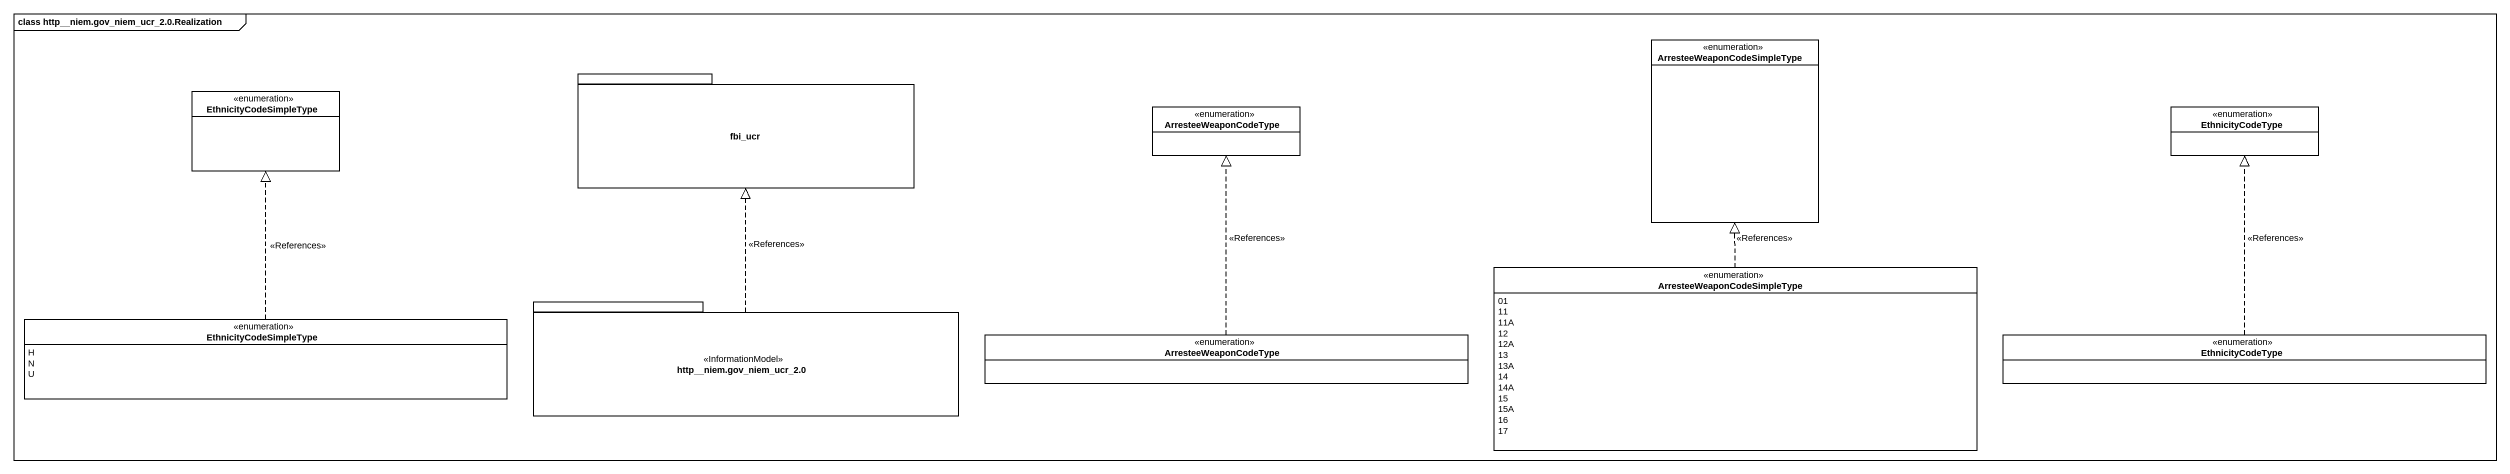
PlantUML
@startuml
mainframe class http__niem.gov_niem_ucr_2.0.Realization
hide circle
hide empty members
enum ArresteeWeaponCodeSimpleType
package fbi_ucr {
}
enum EthnicityCodeSimpleType
enum ArresteeWeaponCodeType
enum EthnicityCodeType
enum "ArresteeWeaponCodeSimpleType" as ArresteeWeaponCodeSimpleType_2 {
  01
  11
  11A
  12
  12A
  13
  13A
  14
  14A
  15
  15A
  16
  17
}
enum "EthnicityCodeSimpleType" as EthnicityCodeSimpleType_2 {
  H
  N
  U
}
package "http__niem.gov_niem_ucr_2.0" as http_niem_gov_niem_ucr_2_0 <<InformationModel>> {
}
enum "ArresteeWeaponCodeType" as ArresteeWeaponCodeType_2
enum "EthnicityCodeType" as EthnicityCodeType_2
ArresteeWeaponCodeSimpleType_2 .up.|> ArresteeWeaponCodeSimpleType : <<References>>
EthnicityCodeSimpleType_2 .up.|> EthnicityCodeSimpleType : <<References>>
http_niem_gov_niem_ucr_2_0 .up.|> fbi_ucr : <<References>>
ArresteeWeaponCodeType_2 .up.|> ArresteeWeaponCodeType : <<References>>
EthnicityCodeType_2 .up.|> EthnicityCodeType : <<References>>
@enduml
